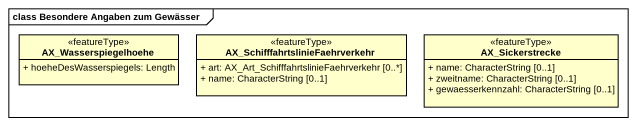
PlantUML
@startuml
mainframe class Besondere Angaben zum Gewässer
hide circle
hide empty members
skinparam classAttributeIconSize 0
class AX_Wasserspiegelhoehe <<featureType>> {
  + hoeheDesWasserspiegels: Length
}
class "AX_SchifffahrtslinieFaehrverkehr" as AX_SchifffahrtslinieFaehrver <<featureType>> {
  + art: AX_Art_SchifffahrtslinieFaehrverkehr [0..*]
  + name: CharacterString [0..1]
}
class AX_Sickerstrecke <<featureType>> {
  + name: CharacterString [0..1]
  + zweitname: CharacterString [0..1]
  + gewaesserkennzahl: CharacterString [0..1]
}
@enduml
